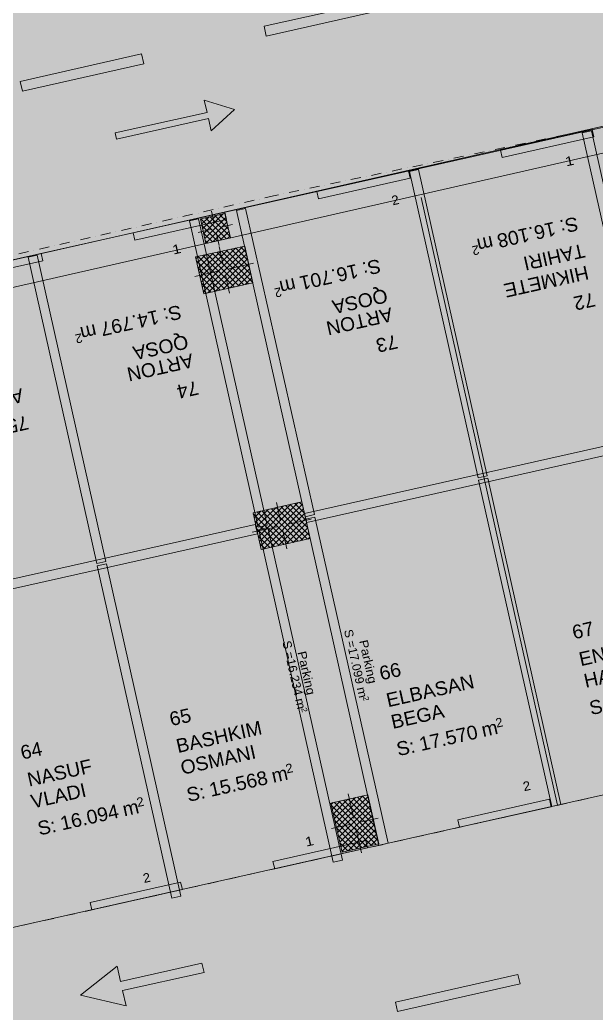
# Model space of a CAD drawing. Header units: centimetres. Extents: x -6805 to 4309, y -7338 to 617.
# Drawn here: x -1453 to -534, y -6083 to -4499 of the extents above; entities that cross this region are included whole.
import ezdxf

# ---------------------------------------------------------------- set-up
doc = ezdxf.new("R2010")
doc.units = ezdxf.units.CM
for name, color, linetype, true_color in [('PDF_ - MESI I RRUGES', 7, 'Continuous', 0x7f7f7f), ('PDF_ - rruga_ndarjet anesore', 7, 'Continuous', 0x7f7f7f), ('PDF_ - SHENJAT_RRUGA', 7, 'Continuous', 0x7f7f7f), ('PDF_065 Möbel Einrichtung', 7, 'Continuous', 0x7f7f7f), ('PDF_2D Drafting - General', 7, 'Continuous', 0x7f7f7f), ('PDF_A - Akset', 7, 'Continuous', 0xfd4435), ('PDF_A - Pllaka Themel', 7, 'Continuous', 0x7f7f7f), ('PDF_A -Polyline', 7, 'Continuous', 0x7f7f7f), ('PDF_A1 - Bodrumi -1', 7, 'Continuous', 0x7f7f7f)]:
    doc.layers.add(name, color=color, linetype=linetype, true_color=true_color)
for name, color, linetype in [('PDF_- GARAZHE', 7, 'Continuous'), ('PDF_A - Fill Zone', 7, 'Continuous'), ('PDF_A - Muret', 7, 'Continuous'), ('PDF_A - Shtyllat', 7, 'Continuous')]:
    doc.layers.add(name, color=color, linetype=linetype)
doc.styles.add('PDF Arial', font='')
doc.styles.get('PDF Arial').set_extended_font_data('Arial')

msp = doc.modelspace()

# ---------------------------------------------------------------- hatches: boundary and pattern name
at = {"layer": 'PDF_ - SHENJAT_RRUGA', "true_color": 0xffffff, "transparency": 33554559}
msp.add_hatch(color=7, dxfattribs=at).paths.add_polyline_path([(-1298.2, -6007.7), (-1292.7, -6032.1), (-1162.8, -6002.9), (-1159.5, -6017.6), (-1289.4, -6046.7), (-1283.9, -6071.1), (-1356.5, -6054.1)])
at = {"layer": 'PDF_2D Drafting - General', "true_color": 0xcccccc, "transparency": 33554559}
msp.add_hatch(color=254, dxfattribs=at).paths.add_polyline_path([(-2964.8, -5006.3), (-2964.8, -1594.4), (-452.4, -1594.4), (-125.4, -3048.6), (710.8, -2860.8), (1265.8, -5333.7), (419.6, -5523.6), (200.4, -4546.9), (-2030.9, -5054.7), (-2050.8, -4966.3), (-2246.4, -4966.3), (-2237.4, -5006.3)])
at = {"layer": 'PDF_A - Fill Zone', "true_color": 0xfafafa, "transparency": 33554559}
for points in [[(-712.6, -5230.6), (-813.1, -4782.7), (-529.5, -4718.2), (-500.1, -4712.5), (-399.6, -5160.3)], [(-1323.1, -5367.6), (-1206.2, -5888.3), (-1502.7, -5954.8), (-1502.7, -5954.8), (-1502.7, -5954.8), (-1619.5, -5434.1)]]:
    msp.add_hatch(color=7, dxfattribs=at).paths.add_polyline_path(points)
at = {"layer": 'PDF_A - Pllaka Themel', "true_color": 0xd5d5d5, "transparency": 33554559}
h = msp.add_hatch(color=254, dxfattribs=at)
h.paths.add_polyline_path([(-5581.9, -878.8), (-5581.9, -838.7), (-5657, -838.7), (-5657, -378.3), (-5642, -378.3), (-5642, 287.3), (-2884.7, 287.3), (-432.6, 287.3), (-419.8, 287.3), (978.3, 287.3), (978.3, -308.2), (1644.1, -308.2), (1644.1, -1142.4), (931, -1302.4), (1552.2, -1164.4), (1863.2, -2555.1), (1863.3, -2555.1), (2158.7, -3867.3), (2155.2, -3868), (2646.9, -6059.2), (2017.8, -6200.4), (2017.7, -6199.9), (-1597, -7011), (-1702.7, -6540.3), (-1846.3, -6572.5), (-1977, -6060.1), (-1982.5, -5964.4), (-1839, -5932.3), (-2055.7, -4966.3), (-2419.3, -4966.3), (-2929.7, -4966.3), (-2929.7, -2144.8), (-2909.7, -2144.8), (-2904.7, -1595.7), (-4731.2, -1619.4), (-4671.2, -1619.4), (-4671.2, -2159.8), (-5099, -2159.8), (-5102.5, -2159.8), (-5106, -2159.6), (-5109.5, -2159.4), (-5113, -2159), (-5116.5, -2158.6), (-5120, -2158), (-5123.4, -2157.4), (-5126.9, -2156.7), (-5130.3, -2155.8), (-5133.7, -2154.9), (-5137, -2153.9), (-5140.4, -2152.8), (-5143.6, -2151.6), (-5146.9, -2150.3), (-5150.1, -2148.9), (-5153.3, -2147.4), (-5156.4, -2145.9), (-5159.5, -2144.2), (-5162.6, -2142.5), (-5165.6, -2140.6), (-5168.5, -2138.7), (-5171.4, -2136.7), (-5174.3, -2134.7), (-5177, -2132.5), (-5179.7, -2130.3), (-5182.4, -2128), (-5185, -2125.6), (-5187.5, -2123.2), (-5189.9, -2120.6), (-5192.3, -2118.1), (-5194.6, -2115.4), (-5196.8, -2112.7), (-5199, -2109.9), (-5201.1, -2107.1), (-5203, -2104.2), (-5205, -2101.3), (-5206.8, -2098.3), (-5208.5, -2095.2), (-5210.2, -2092.1), (-5211.7, -2089), (-5213.2, -2085.8), (-5214.6, -2082.6), (-5215.9, -2079.3), (-5217.1, -2076), (-5218.2, -2072.7), (-5219.2, -2069.3), (-5220.2, -2065.9), (-5221, -2062.5), (-5221.7, -2059.1), (-5222.4, -2055.7), (-5222.9, -2052.2), (-5223.3, -2048.7), (-5223.7, -2045.2), (-5223.9, -2041.7), (-5224.1, -2038.2), (-5224.1, -2034.7), (-5224.1, -1589.4), (-5276.7, -1564.4), (-5842.1, -1564.4), (-5842.1, -878.8)])
h.paths.add_polyline_path([(-1884.8, -2746.4), (-1725.8, -2754.1), (-263.3, -2617.9), (-272, -2578.8), (-296.8, -2580.2), (-343.5, -2075.8), (-1348.1, -2129.8), (-1534.8, -2147.2), (-1533.4, -2162), (-1836.8, -2167.5), (-1836.8, -2147.5), (-1876.8, -2147.5), (-1876.8, -2187.5), (-1531.1, -2187), (-1493.3, -2681.2), (-1884.8, -2706.4)])
h.paths.add_polyline_path([(-452.6, -1589.4), (-91.9, -1583.4), (-92.3, -1174), (283, -1174), (283, -828.7), (-419.8, -828.7), (-427.6, -828.7), (-452.6, -828.7)])
h.paths.add_polyline_path([(413.2, -3713.8), (401.1, -3715.6), (389, -3717.6), (376.9, -3719.5), (364.9, -3721.6), (352.8, -3723.8), (340.8, -3726), (328.8, -3728.3), (316.8, -3730.7), (304.8, -3733.2)])
at = {"layer": 'PDF_A - Pllaka Themel', "true_color": 0xbfbfbf, "transparency": 33554559}
h = msp.add_hatch(color=9, dxfattribs=at)
h.paths.add_polyline_path([(-5637, -378.3), (-5637, -315.2), (-447.7, -308.2), (-447.7, -308.2), (963.5, -308.2), (963.5, -763.7), (936, -763.7), (936, -863.8), (963.5, -863.8), (964.8, -1337.1), (925.7, -1345.9), (892.3, -1353.4), (988.5, -1782.6), (1104.4, -2300.9), (1195, -2706.1), (1170.6, -2711.6), (1193.4, -2813), (1455.7, -3983.1), (1827.5, -5638), (1828.4, -5640.7), (1829.1, -5643.5), (1829.9, -5646.3), (1830.5, -5649.1), (1831, -5651.9), (1831.4, -5654.7), (1831.7, -5657.6), (1831.9, -5660.4), (1832, -5663.3), (1832, -5666.1), (1831.9, -5669), (1831.7, -5671.9), (1831.4, -5674.7), (1831, -5677.5), (1830.5, -5680.4), (1829.9, -5683.2), (1829.2, -5685.9), (1828.5, -5688.7), (1827.6, -5691.4), (1826.6, -5694.1), (1825.5, -5696.8), (1824.4, -5699.4), (1823.1, -5701.9), (1821.8, -5704.5), (1820.4, -5707), (1818.8, -5709.4), (1817.3, -5711.8), (1815.6, -5714.1), (1813.8, -5716.3), (1812, -5718.5), (1810.1, -5720.7), (1808.1, -5722.7), (1806, -5724.7), (1803.9, -5726.6), (1801.7, -5728.5), (1799.5, -5730.2), (1797.2, -5731.9), (1794.8, -5733.5), (1792.4, -5735.1), (1789.9, -5736.5), (1787.4, -5737.8), (1784.8, -5739.1), (1782.2, -5740.3), (1779.5, -5741.3), (1776.8, -5742.3), (-1865.8, -6559.8), (-1972, -6060.1), (1187.4, -5351.2), (1189.5, -5350.7), (1191.6, -5350.1), (1193.7, -5349.4), (1195.7, -5348.6), (1197.7, -5347.8), (1199.7, -5346.8), (1201.6, -5345.8), (1203.5, -5344.6), (1205.3, -5343.4), (1207.1, -5342.2), (1208.8, -5340.8), (1210.4, -5339.3), (1212, -5337.8), (1213.5, -5336.3), (1214.9, -5334.6), (1216.3, -5332.9), (1217.6, -5331.2), (1218.8, -5329.3), (1219.9, -5327.5), (1221, -5325.5), (1221.9, -5323.6), (1222.8, -5321.6), (1223.5, -5319.5), (1224.2, -5317.5), (1224.8, -5315.4), (1225.3, -5313.2), (1225.7, -5311.1), (1226, -5308.9), (1226.2, -5306.8), (1226.3, -5304.6), (1226.4, -5302.4), (1226.3, -5300.2), (1226.1, -5298), (1225.8, -5295.9), (1225.5, -5293.7), (1225, -5291.6), (967.7, -4148), (967.2, -4145.8), (966.5, -4143.7), (965.8, -4141.6), (964.9, -4139.5), (964, -4137.5), (963, -4135.5), (961.9, -4133.5), (960.7, -4131.7), (959.4, -4129.8), (958, -4128), (956.6, -4126.3), (955.1, -4124.7), (953.5, -4123.1), (951.9, -4121.6), (950.1, -4120.2), (948.4, -4118.8), (946.5, -4117.6), (944.6, -4116.4), (942.7, -4115.3), (940.7, -4114.2), (938.7, -4113.3), (936.6, -4112.5), (934.5, -4111.7), (932.3, -4111.1), (930.2, -4110.5), (928, -4110.1), (925.8, -4109.7), (923.6, -4109.5), (921.3, -4109.3), (919.1, -4109.3), (916.9, -4109.3), (914.6, -4109.5), (912.4, -4109.7), (910.2, -4110.1), (908, -4110.5), (526.4, -4196.1), (467.8, -4209.3), (455.6, -4213.1), (443.4, -4217), (431.2, -4221), (419.1, -4225.1), (406.9, -4229.3), (394.9, -4233.6), (382.8, -4238), (370.8, -4242.5), (358.8, -4247.1), (346.9, -4251.7), (335, -4256.5), (323.1, -4261.4), (311.3, -4266.3), (299.5, -4271.3), (287.8, -4276.4), (276.1, -4281.7), (264.4, -4287), (252.8, -4292.3), (241.2, -4297.8), (229.6, -4303.4), (218.1, -4309.1), (206.7, -4314.8), (195.3, -4320.7), (183.9, -4326.6), (172.6, -4332.6), (161.3, -4338.7), (150.1, -4344.9), (138.9, -4351.2), (127.8, -4357.5), (116.7, -4364), (105.7, -4370.5), (94.7, -4377.1), (83.8, -4383.8), (72.9, -4390.6), (62.1, -4397.5), (51.3, -4404.4), (40.6, -4411.4), (29.9, -4418.6), (19.3, -4425.8), (8.8, -4433), (-1.7, -4440.4), (-13.4, -4447.8), (-25.2, -4455.1), (-37, -4462.3), (-48.8, -4469.4), (-60.7, -4476.4), (-72.7, -4483.4), (-84.7, -4490.2), (-96.7, -4497), (-108.8, -4503.7), (-121, -4510.3), (-133.1, -4516.8), (-145.4, -4523.3), (-157.7, -4529.6), (-170, -4535.9), (-182.3, -4542.1), (-194.8, -4548.2), (-207.2, -4554.2), (-219.7, -4560.1), (-232.3, -4565.9), (-244.8, -4571.6), (-257.5, -4577.3), (-270.1, -4582.8), (-282.8, -4588.3), (-295.6, -4593.6), (-308.3, -4598.9), (-321.1, -4604.1), (-334, -4609.2), (-346.9, -4614.2), (-359.8, -4619.1), (-372.8, -4623.9), (-385.7, -4628.7), (-398.8, -4633.3), (-411.8, -4637.9), (-424.9, -4642.3), (-438, -4646.7), (-451.2, -4650.9), (-464.4, -4655.1), (-477.6, -4659.2), (-490.8, -4663.2), (-2040.8, -5011), (-2050.8, -4966.3), (-2414.3, -4966.3), (-2414.3, -4749.4), (-2414.6, -2387.8), (-2414.6, -2276.5), (-2415.1, -2272.8), (-2415.6, -2269.1), (-2416.3, -2265.4), (-2417.1, -2261.8), (-2417.9, -2258.1), (-2418.9, -2254.5), (-2419.9, -2251), (-2421.1, -2247.4), (-2422.3, -2243.9), (-2423.6, -2240.4), (-2425.1, -2236.9), (-2426.6, -2233.5), (-2428.2, -2230.2), (-2429.8, -2226.8), (-2431.6, -2223.5), (-2433.4, -2220.3), (-2435.4, -2217.1), (-2437.4, -2214), (-2439.5, -2210.9), (-2441.7, -2207.8), (-2443.9, -2204.9), (-2446.3, -2202), (-2448.7, -2199.1), (-2451.1, -2196.3), (-2453.7, -2193.6), (-2456.3, -2190.9), (-2459, -2188.3), (-2461.7, -2185.8), (-2464.6, -2183.4), (-2467.4, -2181), (-2470.4, -2178.7), (-2473.4, -2176.5), (-2476.4, -2174.4), (-2479.6, -2172.3), (-2482.7, -2170.3), (-2485.9, -2168.4), (-2489.2, -2166.6), (-2492.5, -2164.9), (-2495.8, -2163.2), (-2499.2, -2161.7), (-2502.7, -2160.2), (-2506.1, -2158.9), (-2509.6, -2157.6), (-2513.2, -2156.4), (-2904.7, -2164.8), (-2899.7, -1589.4), (-2414.3, -1589.4), (-2414.3, -828.7), (-4726.3, -828.7), (-4726.3, -1619.4), (-5219.2, -1619.3), (-5219.2, -2036.1), (-5219.2, -2034.7), (-5219.2, -1589.4), (-5271.7, -1564.4), (-5253.4, -1564.4), (-5253.4, -878.8), (-5577, -878.8), (-5577, -838.7), (-5652, -838.7), (-5652, -378.3)])
h.paths.add_polyline_path([(-1883.9, -1589.4), (-1863.8, -1589.4), (-1863.8, -1634.4), (-1863.9, -1634.4), (-1863.9, -2147.2), (-1836.5, -2147.5), (-1871.9, -2147.5), (-1871.9, -2187.5), (-1831.8, -2187.4), (-1831.8, -2147.5), (-1529.5, -2150.6), (-1526.5, -2182.5), (-1488.4, -2681.2), (-1718.5, -2706.4), (-1879.8, -2706.4), (-1879.8, -2746.4), (-1720.8, -2754.1), (-221.3, -2598.2), (-135.8, -2979.1), (-1425.4, -3268.5), (-1880.4, -3268.5), (-1873.5, -4356.8), (-1873.8, -4358.9), (-1873.9, -4361.1), (-1873.9, -4363.2), (-1873.9, -4365.3), (-1873.7, -4367.5), (-1873.5, -4369.6), (-1873.1, -4371.7), (-1872.7, -4373.8), (-1872.1, -4375.8), (-1871.5, -4377.9), (-1870.8, -4379.9), (-1869.9, -4381.8), (-1869, -4383.8), (-1868.1, -4385.7), (-1867, -4387.5), (-1865.8, -4389.3), (-1864.6, -4391), (-1863.3, -4392.7), (-1861.9, -4394.3), (-1860.4, -4395.9), (-1858.9, -4397.4), (-1857.3, -4398.8), (-1855.6, -4400.1), (-1853.9, -4401.4), (-1852.1, -4402.5), (-1850.3, -4403.6), (-1848.4, -4404.6), (-1846.5, -4405.6), (-1844.5, -4406.4), (-1842.5, -4407.1), (-1840.5, -4407.8), (-1838.4, -4408.4), (-1836.3, -4408.8), (-1834.2, -4409.2), (-1832.1, -4409.5), (-1830, -4409.6), (-1827.9, -4409.7), (-1825.7, -4409.7), (-1823.6, -4409.6), (-1821.5, -4409.4), (-1819.4, -4409.1), (-657.9, -4148.4), (-657.8, -4149), (-640.9, -4142.1), (-624, -4135.1), (-607.1, -4128.1), (-590.3, -4120.9), (-573.5, -4113.7), (-556.8, -4106.4), (-540.1, -4099), (-523.4, -4091.5), (-506.8, -4083.9), (-490.2, -4076.2), (-473.7, -4068.5), (-457.2, -4060.6), (-440.7, -4052.7), (-424.3, -4044.6), (-407.9, -4036.5), (-391.6, -4028.3), (-375.3, -4020), (-359.1, -4011.7), (-342.9, -4003.2), (-326.7, -3994.7), (-310.6, -3986), (-294.5, -3977.3), (-278.5, -3968.5), (-262.6, -3959.6), (-246.7, -3950.7), (-230.8, -3941.6), (-215, -3932.5), (-199.2, -3923.3), (-183.5, -3913.9), (-171.8, -3907.7), (-160, -3901.5), (-148.2, -3895.4), (-136.4, -3889.4), (-124.5, -3883.4), (-112.6, -3877.6), (-100.6, -3871.8), (-88.6, -3866.2), (-76.6, -3860.6), (-64.5, -3855.1), (-52.3, -3849.7), (-40.2, -3844.4), (-28, -3839.2), (-15.7, -3834), (-3.5, -3829), (8.9, -3824), (21.2, -3819.1), (33.6, -3814.4), (46, -3809.7), (58.5, -3805.1), (71, -3800.6), (83.5, -3796.1), (96, -3791.8), (108.6, -3787.6), (121.2, -3783.4), (133.9, -3779.4), (146.5, -3775.4), (159.2, -3771.5), (172, -3767.8), (184.7, -3764.1), (197.5, -3760.5), (210.3, -3757), (223.1, -3753.6), (236, -3750.3), (248.9, -3747.1), (261.8, -3743.9), (274.7, -3740.9), (287.6, -3738), (300.6, -3735.1), (313.6, -3732.4), (326.6, -3729.7), (339.6, -3727.2), (352.7, -3724.7), (365.8, -3722.3), (378.8, -3720.1), (391.9, -3717.9), (405, -3715.8), (418.2, -3713.8), (787.3, -3631), (789.4, -3630.5), (791.5, -3629.8), (793.5, -3629.1), (795.6, -3628.3), (797.6, -3627.5), (799.5, -3626.5), (801.4, -3625.4), (803.3, -3624.3), (805.1, -3623.1), (806.9, -3621.8), (808.6, -3620.4), (810.2, -3619), (811.8, -3617.5), (813.3, -3615.9), (814.7, -3614.2), (816.1, -3612.5), (817.4, -3610.8), (818.6, -3609), (819.7, -3607.1), (820.7, -3605.2), (821.7, -3603.2), (822.6, -3601.2), (823.4, -3599.2), (824.1, -3597.1), (824.7, -3595), (825.2, -3592.9), (825.6, -3590.8), (825.9, -3588.6), (826.2, -3586.4), (826.3, -3584.3), (826.3, -3582.1), (826.3, -3579.9), (826.1, -3577.7), (825.9, -3575.5), (825.6, -3573.4), (825.1, -3571.2), (681.4, -2927.9), (734.4, -2916), (711.6, -2814.6), (658.7, -2826.4), (288, -1174), (288, -828.7), (-447.7, -828.7), (-1883.9, -828.7)])
at = {"layer": 'PDF_A - Pllaka Themel', "true_color": 0xffffff, "transparency": 33554559}
msp.add_hatch(color=7, dxfattribs=at).paths.add_polyline_path([(-1111.1, -4642.1), (-1148.1, -4676.1), (-1152.5, -4656.5), (-1299, -4689.4), (-1301.2, -4679.6), (-1154.7, -4646.8), (-1159.1, -4627.2)])

# ---------------------------------------------------------------- linework, layer by layer
at = {"layer": 'PDF_ - MESI I RRUGES', "lineweight": 0}
for points in [[(-1063.8, -4509.6), (-866, -4465.2)], [(-862.5, -4480.9), (-1060.3, -4525.5)], [(-1060.3, -4525.5), (-1063.8, -4509.6)], [(-1452.9, -4597.3), (-1259.1, -4553.6)], [(-1259.1, -4553.6), (-1255.5, -4569.5)], [(-1255.5, -4569.5), (-1449.3, -4613.2)], [(-1449.3, -4613.2), (-1452.9, -4597.3)], [(-854.1, -6065.1), (-658.9, -6021.3)], [(-658.9, -6021.3), (-655.6, -6035.9)], [(-655.6, -6035.9), (-850.8, -6079.9)], [(-850.8, -6079.9), (-854.1, -6065.1)]]:
    msp.add_lwpolyline(points, dxfattribs=at)
at = {"layer": 'PDF_ - MESI I RRUGES', "color": 7, "true_color": 0xffffff, "transparency": 33554559}
for points in [[(-862.5, -4480.9), (-1060.3, -4525.5), (-866, -4465.2), (-1063.8, -4509.6)], [(-1255.5, -4569.5), (-1449.3, -4613.2), (-1259.1, -4553.6), (-1452.9, -4597.3)], [(-658.9, -6021.3), (-655.6, -6035.9), (-854.1, -6065.1), (-850.8, -6079.9)]]:
    msp.add_solid(points, dxfattribs=at)
at = {"layer": 'PDF_ - rruga_ndarjet anesore', "lineweight": 0}
for points in [[(-686.8, -4707.1), (-540.3, -4674.3)], [(-537.7, -4686), (-684.2, -4718.9)], [(-540.3, -4674.3), (-537.7, -4686)], [(-684.2, -4718.9), (-686.8, -4707.1)], [(-979.8, -4772.9), (-833.3, -4740)], [(-833.3, -4740), (-830.7, -4751.7)], [(-830.7, -4751.7), (-977.1, -4784.6)], [(-977.1, -4784.6), (-979.8, -4772.9)], [(-1272.7, -4838.6), (-1126.2, -4805.8)], [(-1126.2, -4805.8), (-1123.6, -4817.5)], [(-1123.6, -4817.5), (-1270.1, -4850.4)], [(-1270.1, -4850.4), (-1272.7, -4838.6)], [(-1564.6, -4904.1), (-1419.2, -4871.5)], [(-1419.2, -4871.5), (-1416.6, -4883.2)], [(-1416.6, -4883.2), (-1562.3, -4915.9)], [(-754.9, -5774.7), (-608.5, -5741.8)], [(-608.5, -5741.8), (-605.8, -5753.6)], [(-605.8, -5753.6), (-752.3, -5786.4)], [(-752.3, -5786.4), (-754.9, -5774.7)], [(-1050, -5840.9), (-901.4, -5807.6)], [(-901.4, -5807.6), (-898.8, -5819.3)], [(-898.8, -5819.3), (-1046.6, -5852.5)], [(-1046.6, -5852.5), (-1050, -5840.9)], [(-1340.9, -5906.2), (-1197.2, -5873.9)], [(-1197.2, -5873.9), (-1193.8, -5885.5)], [(-1193.8, -5885.5), (-1338.3, -5917.9)], [(-1338.3, -5917.9), (-1340.9, -5906.2)]]:
    msp.add_lwpolyline(points, dxfattribs=at)
at = {"layer": 'PDF_ - rruga_ndarjet anesore', "color": 7, "true_color": 0xffffff, "transparency": 33554559}
for points in [[(-686.8, -4707.1), (-540.3, -4674.3), (-684.2, -4718.9), (-537.7, -4686)], [(-833.3, -4740), (-830.7, -4751.7), (-979.8, -4772.9), (-977.1, -4784.6)], [(-1272.7, -4838.6), (-1126.2, -4805.8), (-1270.1, -4850.4), (-1123.6, -4817.5)], [(-1419.2, -4871.5), (-1416.6, -4883.2), (-1564.6, -4904.1), (-1562.3, -4915.9)], [(-608.5, -5741.8), (-605.8, -5753.6), (-754.9, -5774.7), (-752.3, -5786.4)], [(-1050, -5840.9), (-901.4, -5807.6), (-1046.6, -5852.5), (-898.8, -5819.3)], [(-1197.2, -5873.9), (-1193.8, -5885.5), (-1340.9, -5906.2), (-1338.3, -5917.9)]]:
    msp.add_solid(points, dxfattribs=at)
at = {"layer": 'PDF_ - SHENJAT_RRUGA', "lineweight": 0}
for points in [[(-1298.2, -6007.7), (-1356.5, -6054.1)], [(-1292.7, -6032.1), (-1298.2, -6007.7)], [(-1162.8, -6002.9), (-1292.7, -6032.1)], [(-1159.5, -6017.6), (-1162.8, -6002.9)], [(-1289.4, -6046.7), (-1159.5, -6017.6)], [(-1283.9, -6071.1), (-1289.4, -6046.7)], [(-1356.5, -6054.1), (-1283.9, -6071.1)]]:
    msp.add_lwpolyline(points, dxfattribs=at)
at = {"layer": 'PDF_- GARAZHE', "color": 254, "true_color": 0xccccff, "transparency": 33554559}
for points in [[(-510.7, -4669.1), (-400.3, -5161.1), (-822.9, -4739.1), (-712.5, -5231.2)], [(-822.9, -4739.1), (-712.5, -5231.2), (-1146.6, -4811.7), (-1036.1, -5303.8)], [(-1146.6, -4811.7), (-1036.1, -5303.8), (-1433.4, -4876.1), (-1322.9, -5368.1)], [(-1433.4, -4876.1), (-1322.9, -5368.1), (-1729.8, -4942.6), (-1619.4, -5434.6)], [(-712.5, -5231.2), (-400.3, -5161.1), (-596.3, -5748.8), (-284.1, -5678.7)], [(-1036.1, -5303.8), (-712.5, -5231.1), (-920, -5821.4), (-596.3, -5748.8)], [(-1322.9, -5368.1), (-1036.1, -5303.8), (-1206.8, -5885.8), (-920, -5821.4)], [(-1619.4, -5434.6), (-1322.9, -5368.1), (-1503.3, -5952.3), (-1206.8, -5885.8)]]:
    msp.add_solid(points, dxfattribs=at)
at = {"layer": 'PDF_065 Möbel Einrichtung', "lineweight": 0}
for points in [[(-541.6, -4676), (-556.2, -4679.3)], [(-556.2, -4679.3), (-446.6, -5167.5)], [(-432, -5164.3), (-541.6, -4676)], [(-817.4, -4737.9), (-832, -4741.2)], [(-832, -4741.2), (-722.4, -5229.4)], [(-707.8, -5226.2), (-817.4, -4737.9)], [(-1093.2, -4799.8), (-1107.8, -4803)], [(-1107.8, -4803), (-998.2, -5291.3)], [(-983.6, -5288), (-1093.2, -4799.8)], [(-1168.2, -4816.6), (-1182.9, -4819.9)], [(-1182.9, -4819.9), (-1073.3, -5308.2)], [(-1058.7, -5304.9), (-1168.2, -4816.6)], [(-1425.6, -4874.4), (-1440.3, -4877.7)], [(-1316.1, -5362.7), (-1425.6, -4874.4)], [(-1440.3, -4877.7), (-1330.7, -5365.9)], [(-722.4, -5229.4), (-707.8, -5226.2)], [(-721.6, -5233.3), (-707, -5230)], [(-604.9, -5753.3), (-721.6, -5233.3)], [(-707, -5230), (-590.3, -5750.1)], [(-998.2, -5291.3), (-983.6, -5288)], [(-997.4, -5295.1), (-982.7, -5291.9)], [(-880.7, -5815.2), (-997.4, -5295.1)], [(-982.7, -5291.9), (-866, -5811.9)], [(-1073.3, -5308.2), (-1058.7, -5304.9)], [(-1072.4, -5312), (-1057.8, -5308.7)], [(-953.5, -5841.8), (-1072.4, -5312)], [(-1057.8, -5308.7), (-938.9, -5838.6)], [(-1330.7, -5365.9), (-1316.1, -5362.7)], [(-1329.9, -5369.8), (-1315.2, -5366.5)], [(-1315.2, -5366.5), (-1196.3, -5896.3)], [(-1211, -5899.6), (-1329.9, -5369.8)], [(-590.3, -5750.1), (-604.9, -5753.3)], [(-866, -5811.9), (-880.7, -5815.2)], [(-938.9, -5838.6), (-953.5, -5841.8)], [(-1196.3, -5896.3), (-1211, -5899.6)]]:
    msp.add_lwpolyline(points, dxfattribs=at)
at = {"layer": 'PDF_065 Möbel Einrichtung', "color": 7, "true_color": 0xffffff, "transparency": 33554559}
for points in [[(-541.6, -4676), (-432, -5164.3), (-556.2, -4679.3), (-446.6, -5167.5)], [(-817.4, -4737.9), (-707.8, -5226.2), (-832, -4741.2), (-722.4, -5229.4)], [(-1093.2, -4799.8), (-983.6, -5288), (-1107.8, -4803), (-998.2, -5291.3)], [(-1168.2, -4816.6), (-1058.7, -5304.9), (-1182.9, -4819.9), (-1073.3, -5308.2)], [(-1425.6, -4874.4), (-1316.1, -5362.7), (-1440.3, -4877.7), (-1330.7, -5365.9)], [(-590.3, -5750.1), (-604.9, -5753.3), (-707, -5230), (-721.6, -5233.3)], [(-866, -5811.9), (-880.7, -5815.2), (-982.7, -5291.9), (-997.4, -5295.1)], [(-938.9, -5838.6), (-953.5, -5841.8), (-1057.8, -5308.7), (-1072.4, -5312)], [(-1196.3, -5896.3), (-1211, -5899.6), (-1315.2, -5366.5), (-1329.9, -5369.8)]]:
    msp.add_solid(points, dxfattribs=at)
at = {"layer": 'PDF_2D Drafting - General', "color": 7, "lineweight": 0}
msp.add_lwpolyline([(-2030.9, -5054.7), (200.4, -4546.9)], dxfattribs=at)
at = {"layer": 'PDF_A - Akset', "color": 21, "lineweight": 0, "true_color": 0xff9955}
for points in [[(-596.9, -4685.4), (-581.4, -4682.1)], [(-572.7, -4680.3), (-572.7, -4680.3)], [(-564.1, -4678.5), (-548.5, -4675.2)], [(-539.9, -4673.4), (-539.9, -4673.4)], [(-671.2, -4700.9), (-671.2, -4700.9)], [(-662.6, -4699.1), (-647, -4695.8)], [(-638.4, -4694), (-638.4, -4694)], [(-629.7, -4692.2), (-614.2, -4689)], [(-605.6, -4687.2), (-605.6, -4687.2)], [(-761.1, -4719.7), (-745.5, -4716.4)], [(-736.9, -4714.6), (-736.9, -4714.6)], [(-728.2, -4712.8), (-712.7, -4709.6)], [(-704.1, -4707.8), (-704.1, -4707.8)], [(-695.4, -4706), (-679.9, -4702.7)], [(-826.7, -4733.4), (-811.2, -4730.2)], [(-802.5, -4728.4), (-802.5, -4728.4)], [(-793.9, -4726.6), (-778.4, -4723.3)], [(-769.7, -4721.5), (-769.7, -4721.5)], [(-901, -4749), (-901, -4749)], [(-892.4, -4747.2), (-876.9, -4743.9)], [(-868.2, -4742.1), (-868.2, -4742.1)], [(-859.6, -4740.3), (-844, -4737)], [(-835.4, -4735.2), (-835.4, -4735.2)], [(-990.9, -4767.8), (-975.3, -4764.5)], [(-966.7, -4762.7), (-966.7, -4762.7)], [(-958.1, -4760.9), (-942.5, -4757.6)], [(-933.9, -4755.8), (-933.9, -4755.8)], [(-925.2, -4754), (-909.7, -4750.8)], [(-1062.4, -4783), (-1048.6, -4779.8)], [(-1048.6, -4779.8), (-1040.6, -4778.2)], [(-1032.4, -4776.4), (-1032.4, -4776.4)], [(-1023.7, -4774.6), (-1008.2, -4771.4)], [(-999.5, -4769.6), (-999.5, -4769.6)], [(-1127.8, -4797.9), (-1112.3, -4794.3)], [(-1103.7, -4792.4), (-1103.7, -4792.4)], [(-1095.1, -4790.4), (-1079.6, -4786.9)], [(-1071, -4784.9), (-1071, -4784.9)], [(-1193.2, -4812.7), (-1177.7, -4809.2)], [(-1169.1, -4807.3), (-1169.1, -4807.3)], [(-1160.5, -4805.3), (-1145, -4801.8)], [(-1136.4, -4799.8), (-1136.4, -4799.8)], [(-1258.7, -4827.6), (-1243.2, -4824.1)], [(-1234.6, -4822.1), (-1234.6, -4822.1)], [(-1225.9, -4820.2), (-1210.5, -4816.7)], [(-1201.9, -4814.7), (-1201.9, -4814.7)], [(-1332.7, -4844.5), (-1332.7, -4844.5)], [(-1324.1, -4842.5), (-1308.6, -4839)], [(-1300, -4837), (-1300, -4837)], [(-1291.4, -4835.1), (-1275.9, -4831.5)], [(-1267.3, -4829.6), (-1267.3, -4829.6)], [(-1398.1, -4859.4), (-1398.1, -4859.4)], [(-1389.5, -4857.4), (-1374, -4853.9)], [(-1365.4, -4851.9), (-1365.4, -4851.9)], [(-1356.8, -4850), (-1341.3, -4846.4)], [(-1454.9, -4872.3), (-1439.4, -4868.8)], [(-1430.8, -4866.8), (-1430.8, -4866.8)], [(-1422.2, -4864.8), (-1406.7, -4861.3)], [(-572.3, -5746), (-572.3, -5746)], [(-548.2, -5740.6), (-563.7, -5744.1)], [(-539.6, -5738.7), (-539.6, -5738.7)], [(-646.4, -5762.7), (-661.9, -5766.1)], [(-637.8, -5760.7), (-637.8, -5760.7)], [(-613.7, -5755.3), (-629.2, -5758.8)], [(-605.1, -5753.4), (-605.1, -5753.4)], [(-580.9, -5748), (-596.4, -5751.4)], [(-711.8, -5777.3), (-727.3, -5780.8)], [(-703.2, -5775.4), (-703.2, -5775.4)], [(-679.1, -5770), (-694.6, -5773.5)], [(-670.5, -5768.1), (-670.5, -5768.1)], [(-777.3, -5792), (-792.8, -5795.5)], [(-768.7, -5790.1), (-768.7, -5790.1)], [(-744.6, -5784.7), (-760.1, -5788.2)], [(-736, -5782.8), (-736, -5782.8)], [(-842.8, -5806.7), (-858.3, -5810.2)], [(-834.1, -5804.8), (-834.1, -5804.8)], [(-810, -5799.4), (-825.5, -5802.9)], [(-801.4, -5797.4), (-801.4, -5797.4)], [(-908.2, -5821.4), (-923.7, -5824.9)], [(-899.6, -5819.5), (-899.6, -5819.5)], [(-875.5, -5814.1), (-891, -5817.5)], [(-866.9, -5812.1), (-866.9, -5812.1)], [(-997.8, -5841.5), (-997.8, -5841.5)], [(-973.7, -5836.1), (-989.2, -5839.6)], [(-965.1, -5834.2), (-965.1, -5834.2)], [(-940.9, -5828.8), (-956.5, -5832.2)], [(-932.3, -5826.8), (-932.3, -5826.8)], [(-1071.9, -5858.1), (-1087.4, -5861.6)], [(-1063.2, -5856.2), (-1063.2, -5856.2)], [(-1039.1, -5850.8), (-1054.6, -5854.3)], [(-1030.5, -5848.9), (-1030.5, -5848.9)], [(-1006.4, -5843.4), (-1021.9, -5846.9)], [(-1137.3, -5872.8), (-1152.8, -5876.3)], [(-1128.7, -5870.9), (-1128.7, -5870.9)], [(-1104.6, -5865.5), (-1120.1, -5869)], [(-1096, -5863.5), (-1096, -5863.5)], [(-1202.8, -5887.5), (-1218.3, -5891)], [(-1194.2, -5885.6), (-1194.2, -5885.6)], [(-1170, -5880.2), (-1185.5, -5883.6)], [(-1161.4, -5878.2), (-1161.4, -5878.2)], [(-1268.2, -5902.2), (-1283.7, -5905.7)], [(-1259.6, -5900.3), (-1259.6, -5900.3)], [(-1235.5, -5894.9), (-1251, -5898.3)], [(-1226.9, -5892.9), (-1226.9, -5892.9)], [(-1333.7, -5916.9), (-1349.2, -5920.4)], [(-1325.1, -5915), (-1325.1, -5915)], [(-1301, -5909.5), (-1316.5, -5913)], [(-1292.3, -5907.6), (-1292.3, -5907.6)], [(-1423.3, -5937), (-1423.3, -5937)], [(-1399.1, -5931.6), (-1414.6, -5935.1)], [(-1390.5, -5929.6), (-1390.5, -5929.6)], [(-1366.4, -5924.2), (-1381.9, -5927.7)], [(-1357.8, -5922.3), (-1357.8, -5922.3)], [(-1431.9, -5938.9), (-1447.4, -5942.4)]]:
    msp.add_lwpolyline(points, dxfattribs=at)
at = {"layer": 'PDF_A - Fill Zone', "color": 7, "true_color": 0xfafafa, "transparency": 33554559}
for points in [[(-712.6, -5230.6), (-1025.8, -5300.8), (-813.1, -4782.7), (-1126, -4853.9)], [(-712.6, -5230.6), (-399.6, -5160.3), (-595.7, -5751.3), (-282.8, -5681.1)], [(-712.6, -5230.6), (-595.7, -5751.3), (-1025.8, -5300.8), (-908.9, -5821.6)], [(-1323.1, -5367.6), (-1025.8, -5300.8), (-1206.2, -5888.3), (-908.9, -5821.6)]]:
    msp.add_solid(points, dxfattribs=at)
at = {"layer": 'PDF_A - Muret', "transparency": 33554559}
msp.add_solid([(-1745.7, -7071.1), (-1751.2, -7046.7), (2631.2, -6089.5), (2625.8, -6065.1)], dxfattribs=at)
at = {"layer": 'PDF_A - Pllaka Themel', "lineweight": 0}
for points in [[(-1111.1, -4642.1), (-1159.1, -4627.2)], [(-1159.1, -4627.2), (-1154.7, -4646.8)], [(-1154.7, -4646.8), (-1301.2, -4679.6)], [(-1148.1, -4676.1), (-1111.1, -4642.1)], [(-490.8, -4663.2), (-2040.8, -5011)], [(-1299, -4689.4), (-1152.5, -4656.5)], [(-1152.5, -4656.5), (-1148.1, -4676.1)], [(-1301.2, -4679.6), (-1299, -4689.4)], [(-433.6, -5159.2), (-999.1, -5286.1)], [(-995.8, -5300.7), (-430.3, -5173.8)], [(-999.1, -5286.1), (-995.8, -5300.7)], [(-1077.8, -5303.7), (-1911.8, -5490.9)], [(-1074.5, -5318.4), (-1077.8, -5303.7)], [(-1908.5, -5505.5), (-1074.5, -5318.4)], [(-1972, -6060.1), (1187.4, -5351.2)]]:
    msp.add_lwpolyline(points, dxfattribs=at)
at = {"layer": 'PDF_A - Pllaka Themel', "color": 7, "true_color": 0xffffff, "transparency": 33554559}
for points in [[(-430.3, -5173.8), (-995.8, -5300.7), (-433.6, -5159.2), (-999.1, -5286.1)], [(-1074.5, -5318.4), (-1908.5, -5505.5), (-1077.8, -5303.7), (-1911.8, -5490.9)]]:
    msp.add_solid(points, dxfattribs=at)
at = {"layer": 'PDF_A - Shtyllat', "lineweight": 0}
for points in [[(-1126.4, -4807.8), (-1165.4, -4816.7)], [(-1161.8, -4832.6), (-1140.2, -4810.9)], [(-1160.1, -4840.1), (-1128.3, -4808.2)], [(-1118, -4844.7), (-1149.7, -4813.1)], [(-1143.3, -4823.9), (-1147.7, -4804.4)], [(-1120.7, -4832.8), (-1142.2, -4811.4)], [(-1123.4, -4820.9), (-1134.7, -4809.7)], [(-1126.1, -4809), (-1127.2, -4808)], [(-1117.5, -4846.8), (-1126.4, -4807.8)], [(-1165.4, -4816.7), (-1156.6, -4855.7)], [(-1165.2, -4817.6), (-1164, -4816.4)], [(-1131.2, -4849.9), (-1164.6, -4816.5)], [(-1163.5, -4825.1), (-1152.1, -4813.6)], [(-1138.7, -4851.7), (-1163, -4827.3)], [(-1158.4, -4847.6), (-1125, -4814.1)], [(-1123.7, -4848.2), (-1157.2, -4814.8)], [(-1156.7, -4855.1), (-1123.3, -4821.6)], [(-1145.7, -4853.2), (-1121.6, -4829.1)], [(-1133.7, -4830), (-1114.2, -4825.5)], [(-1149.3, -4833.5), (-1168.8, -4838)], [(-1146.2, -4853.4), (-1160.3, -4839.2)], [(-1141.5, -4831.8), (-1141.5, -4831.8)], [(-1139.7, -4839.6), (-1135.3, -4859.1)], [(-1133.8, -4850.5), (-1119.9, -4836.6)], [(-1121.9, -4847.8), (-1118.2, -4844.1)], [(-1094.7, -4859.8), (-1172.9, -4877.3)], [(-1162.2, -4924.9), (-1097.7, -4860.4)], [(-1153.7, -4855.1), (-1157.6, -4851.1)], [(-1156.6, -4855.7), (-1117.5, -4846.8)], [(-1129, -4890), (-1135.6, -4860.7)], [(-1081.6, -4918.4), (-1094.7, -4859.8)], [(-1172.3, -4879.9), (-1168.9, -4876.4)], [(-1170.6, -4887.4), (-1157, -4873.8)], [(-1118.8, -4926.7), (-1169.1, -4876.5)], [(-1168.9, -4894.9), (-1145.1, -4871.1)], [(-1167.2, -4902.4), (-1133.3, -4868.4)], [(-1165.5, -4909.9), (-1121.4, -4865.8)], [(-1163.9, -4917.4), (-1109.5, -4863.1)], [(-1111.3, -4925), (-1161.6, -4874.8)], [(-1160.5, -4932.5), (-1093.5, -4865.4)], [(-1103.8, -4923.4), (-1154.1, -4873.1)], [(-1153.3, -4934.5), (-1091.8, -4873)], [(-1096.3, -4921.7), (-1146.5, -4871.4)], [(-1088.8, -4920), (-1139, -4869.7)], [(-1081.7, -4917.8), (-1131.5, -4868)], [(-1084.4, -4906), (-1124, -4866.4)], [(-1087, -4894.1), (-1116.5, -4864.7)], [(-1089.7, -4882.2), (-1109, -4863)], [(-1092.4, -4870.4), (-1101.5, -4861.3)], [(-1172.9, -4877.3), (-1159.7, -4935.9)], [(-1126.3, -4928.4), (-1171.6, -4883.2)], [(-1141.4, -4931.8), (-1090.1, -4880.5)], [(-1129.6, -4929.1), (-1088.4, -4888)], [(-1119.4, -4896.1), (-1080.4, -4887.3)], [(-1135, -4899.6), (-1174.1, -4908.4)], [(-1133.9, -4930.1), (-1168.9, -4895.1)], [(-1141.4, -4931.8), (-1166.2, -4906.9)], [(-1127.2, -4897.8), (-1127.2, -4897.8)], [(-1125.5, -4905.7), (-1118.9, -4935)], [(-1117.7, -4926.5), (-1086.7, -4895.5)], [(-1105.9, -4923.8), (-1085, -4903)], [(-1148.9, -4933.5), (-1163.6, -4918.8)], [(-1159.7, -4935.9), (-1081.6, -4918.4)], [(-1094, -4921.2), (-1083.4, -4910.5)], [(-1082.1, -4918.5), (-1081.7, -4918)], [(-1156.4, -4935.2), (-1160.9, -4930.6)], [(-1003.3, -5267.5), (-1081.4, -5285.1)], [(-1072.8, -5323.2), (-1021.2, -5271.5)], [(-1071.2, -5330.7), (-1009.3, -5268.9)], [(-1069.5, -5338.2), (-1002.4, -5271.2)], [(-1037.5, -5297.8), (-1044.1, -5268.5)], [(-996.6, -5297.4), (-1022.2, -5271.8)], [(-999.2, -5285.5), (-1014.7, -5270.1)], [(-1001.9, -5273.6), (-1007.2, -5268.4)], [(-990.1, -5326.1), (-1003.3, -5267.5)], [(-1081.4, -5285.1), (-1068.3, -5343.6)], [(-1081.3, -5285.6), (-1080.5, -5284.8)], [(-1032, -5335.5), (-1081.1, -5286.5)], [(-1079.6, -5293.2), (-1068.6, -5282.2)], [(-1077.9, -5300.7), (-1056.8, -5279.5)], [(-1076.2, -5308.2), (-1044.9, -5276.9)], [(-1024.5, -5333.8), (-1074.8, -5283.6)], [(-1074.5, -5315.7), (-1033, -5274.2)], [(-1017, -5332.2), (-1067.3, -5281.9)], [(-1064.9, -5342.9), (-1000.8, -5278.7)], [(-1009.5, -5330.5), (-1059.8, -5280.2)], [(-1053.1, -5340.2), (-999.1, -5286.2)], [(-1002, -5328.8), (-1052.2, -5278.5)], [(-994.5, -5327.1), (-1044.7, -5276.8)], [(-991.3, -5321.1), (-1037.2, -5275.1)], [(-993.9, -5309.2), (-1029.7, -5273.4)], [(-1039.6, -5337.2), (-1078.4, -5298.3)], [(-1041.2, -5337.6), (-997.4, -5293.8)], [(-1029.3, -5334.9), (-995.7, -5301.3)], [(-1028, -5303.8), (-988.9, -5295.1)], [(-1043.6, -5307.3), (-1082.7, -5316.1)], [(-1047.1, -5338.9), (-1075.8, -5310.2)], [(-1035.8, -5305.6), (-1035.8, -5305.6)], [(-1034, -5313.4), (-1027.4, -5342.7)], [(-1017.5, -5332.3), (-994, -5308.8)], [(-1005.6, -5329.6), (-992.3, -5316.3)], [(-1054.6, -5340.6), (-1073.1, -5322.1)], [(-1062.1, -5342.3), (-1070.4, -5333.9)], [(-1068.3, -5343.6), (-990.1, -5326.1)], [(-993.8, -5326.9), (-990.7, -5323.8)], [(-898.5, -5734.5), (-957.1, -5747.7)], [(-956.6, -5749.8), (-953.8, -5747)], [(-954.9, -5757.3), (-941.9, -5744.3)], [(-953.2, -5764.8), (-930.1, -5741.6)], [(-885.2, -5813.6), (-952.2, -5746.6)], [(-951.5, -5772.3), (-918.2, -5739)], [(-949.8, -5779.8), (-906.3, -5736.3)], [(-948.2, -5787.3), (-897.9, -5737.1)], [(-946.5, -5794.8), (-896.2, -5744.6)], [(-882.1, -5807.5), (-944.7, -5744.9)], [(-884.8, -5795.6), (-937.1, -5743.2)], [(-887.4, -5783.7), (-929.6, -5741.5)], [(-920.7, -5772.4), (-929.5, -5733.3)], [(-890.1, -5771.9), (-922.1, -5739.8)], [(-892.7, -5760), (-914.6, -5738.2)], [(-895.4, -5748.1), (-907.1, -5736.5)], [(-898.1, -5736.3), (-899.6, -5734.8)], [(-880.9, -5812.7), (-898.5, -5734.5)], [(-957.1, -5747.7), (-939.5, -5825.8)], [(-892.7, -5815.3), (-956.1, -5751.8)], [(-944.8, -5802.4), (-894.5, -5752.1)], [(-943.1, -5809.9), (-892.8, -5759.6)], [(-900.2, -5817), (-953.5, -5763.7)], [(-907.7, -5818.7), (-950.8, -5775.6)], [(-941.4, -5817.4), (-891.1, -5767.1)], [(-939.7, -5824.9), (-889.5, -5774.6)], [(-911.2, -5778.4), (-881.9, -5771.8)], [(-926.8, -5781.9), (-956.1, -5788.5)], [(-915.2, -5820.4), (-948.1, -5787.4)], [(-929.1, -5823.5), (-887.8, -5782.2)], [(-919, -5780.2), (-919, -5780.2)], [(-917.2, -5788), (-908.5, -5827)], [(-917.2, -5820.8), (-886.1, -5789.7)], [(-922.7, -5822), (-945.5, -5799.3)], [(-905.4, -5818.2), (-884.4, -5797.2)], [(-893.5, -5815.5), (-882.7, -5804.7)], [(-930.2, -5823.7), (-942.8, -5811.1)], [(-937.7, -5825.4), (-940.2, -5823)], [(-939.5, -5825.8), (-880.9, -5812.7)], [(-881.7, -5812.8), (-881, -5812.2)]]:
    msp.add_lwpolyline(points, dxfattribs=at)
at = {"layer": 'PDF_A - Shtyllat', "color": 8, "true_color": 0x7f7f7f, "transparency": 33554559}
for points in [[(-1126.4, -4807.8), (-1117.5, -4846.8), (-1165.4, -4816.7), (-1156.6, -4855.7)], [(-1094.7, -4859.8), (-1081.6, -4918.4), (-1172.9, -4877.3), (-1159.7, -4935.9)], [(-1003.3, -5267.5), (-990.1, -5326.1), (-1081.4, -5285.1), (-1068.3, -5343.6)], [(-880.9, -5812.7), (-939.5, -5825.8), (-898.5, -5734.5), (-957.1, -5747.7)]]:
    msp.add_solid(points, dxfattribs=at)
at = {"layer": 'PDF_A -Polyline', "color": 7, "lineweight": 0}
msp.add_lwpolyline([(-813.1, -4782.7), (-595.7, -5751.3)], dxfattribs=at)
at = {"layer": 'PDF_A1 - Bodrumi -1', "lineweight": 0}
msp.add_lwpolyline([(190.1, -4507.1), (-2040.4, -5012.3)], dxfattribs=at)

# ---------------------------------------------------------------- texts
at = {"layer": 'PDF_- GARAZHE', "attachment_point": 7, "style": 'PDF Arial'}
for s, insert, char_height, rotation in [('\\W1.002323;S:', (-565.5, -4812.5), 22.107, 192.6), ('\\W1.001342;16.108', (-601.6, -4820.6), 22.107, 192.6), ('\\W1.000269;m', (-700.8, -4843.3), 22.107, 192.6), ('\\W1.001521;2', (-722.3, -4858.2), 14.59, 192.6), ('\\W0.981117;TAHIRI', (-555.1, -4855.9), 22.107, 192.6), ('\\W1.001299;16.701', (-916.6, -4887.9), 22.107, 192.6), ('\\W1.002323;S:', (-880.5, -4879.8), 22.107, 192.6), ('\\W1.000697;HIKMETE', (-549.1, -4890.8), 22.107, 192.6), ('\\W1.000269;m', (-1015.8, -4910.5), 22.107, 192.6), ('\\W1.001521;2', (-1037.4, -4925.4), 14.59, 192.6), ('\\W1.000918;QOSA', (-871, -4921.6), 22.107, 192.6), ('\\W1.001212;72', (-538.4, -4933.8), 22.107, 192.6), ('\\W1.002323;S:', (-1198.3, -4953.2), 22.107, 192.6), ('\\W1.001410;14.797', (-1234.4, -4961.3), 22.107, 192.6), ('\\W0.992902;ARTON', (-861.7, -4957.2), 22.107, 192.6), ('\\W1.000269;m', (-1333.6, -4984), 22.107, 192.6), ('\\W1.001521;2', (-1355.2, -4998.8), 14.59, 192.6), ('\\W1.000918;QOSA', (-1188.9, -4995.1), 22.107, 192.6), ('\\W1.000423;73', (-853.5, -5000.6), 22.107, 192.6), ('\\W0.992902;ARTON', (-1179.5, -5030.6), 22.107, 192.6), ('\\W1.000359;74', (-1171.2, -5074.5), 22.107, 192.6), ('\\W0.992902;ARTON', (-1450.6, -5086.1), 22.107, 192.6), ('\\W1.001488;75', (-1442.4, -5129.6), 22.107, 192.6), ('\\W1.001104;67', (-569.5, -5487.2), 22.107, 12.6), ('\\W1.000923;ENVER', (-558.7, -5529.7), 22.107, 12.6), ('\\W1.000407;66', (-877, -5552.6), 22.107, 12.6), ('\\W1.000552;HALITI', (-550.9, -5564.2), 22.107, 12.6), ('\\W1.000882;ELBASAN', (-866, -5595.4), 22.107, 12.6), ('\\W1.002323;S:', (-542.2, -5608), 22.107, 12.6), ('\\W1.001463;65', (-1211.8, -5625.5), 22.107, 12.6), ('\\W1.000644;BEGA', (-858.5, -5630), 22.107, 12.6), ('\\W1.000794;BASHKIM', (-1201.1, -5668.4), 22.107, 12.6), ('\\W1.001521;2', (-692.8, -5627.7), 14.59, 12.6), ('\\W1.001478;17.570', (-813.5, -5665.3), 22.107, 12.6), ('\\W1.000269;m', (-714.4, -5642.6), 22.107, 12.6), ('\\W1.000344;64', (-1449.4, -5679), 22.107, 12.6), ('\\W1.002323;S:', (-849.7, -5673.4), 22.107, 12.6), ('\\W1.000500;OSMANI', (-1194.1, -5703.1), 22.107, 12.6), ('\\W1.000401;NASUF', (-1438.5, -5722), 22.107, 12.6), ('\\W1.001342;15.568', (-1148.4, -5738.2), 22.107, 12.6), ('\\W1.000269;m', (-1049.2, -5715.6), 22.107, 12.6), ('\\W1.001521;2', (-1027.6, -5700.7), 14.59, 12.6), ('\\W1.000746;VLADI', (-1433, -5756.6), 22.107, 12.6), ('\\W1.002323;S:', (-1184.5, -5746.3), 22.107, 12.6), ('\\W1.001521;2', (-1265.2, -5754.2), 14.59, 12.6), ('\\W1.001141;16.094', (-1386, -5791.7), 22.107, 12.6), ('\\W1.000269;m', (-1286.8, -5769.1), 22.107, 12.6), ('\\W1.002323;S:', (-1422.1, -5799.9), 22.107, 12.6)]:
    msp.add_mtext(s, dxfattribs=dict(at, insert=insert, char_height=char_height, rotation=rotation))
at = {"layer": 'PDF_065 Möbel Einrichtung', "char_height": 14.738, "attachment_point": 7, "rotation": 12.6, "style": 'PDF Arial'}
for s, insert in [('\\W1.191871;1', (-581.7, -4732.9)), ('\\W1.016485;2', (-858.6, -4795)), ('\\W1.191871;1', (-1208.4, -4873.5)), ('\\W1.016485;2', (-649, -5729)), ('\\W1.191871;1', (-996.6, -5817.3)), ('\\W1.016485;2', (-1255.1, -5875.3))]:
    msp.add_mtext(s, dxfattribs=dict(at, insert=insert))
at = {"layer": 'PDF_A - Fill Zone', "attachment_point": 7, "rotation": 282.6, "style": 'PDF Arial'}
for s, insert, char_height in [('\\W1.024051;S', (-936.6, -5472.6), 13.755), ('\\W1.024051;S', (-1034.9, -5490.6), 13.755), ('\\W1.004377;=17.099', (-932.6, -5490.4), 13.755), ('\\W1.088632;Parking', (-916.3, -5490.2), 13.755), ('\\W1.012366;=16.234', (-1030.9, -5508.4), 13.755), ('\\W1.088632;Parking', (-1014.6, -5508.2), 13.755), ('\\W1.085362;m', (-915.9, -5564.3), 13.755), ('\\W1.085362;m', (-1014.2, -5582.3), 13.755), ('\\W1.016485;2', (-906.3, -5578.8), 9.079), ('\\W1.016485;2', (-1004.6, -5596.7), 9.079)]:
    msp.add_mtext(s, dxfattribs=dict(at, insert=insert, char_height=char_height))

doc.saveas('drawing.dxf')
